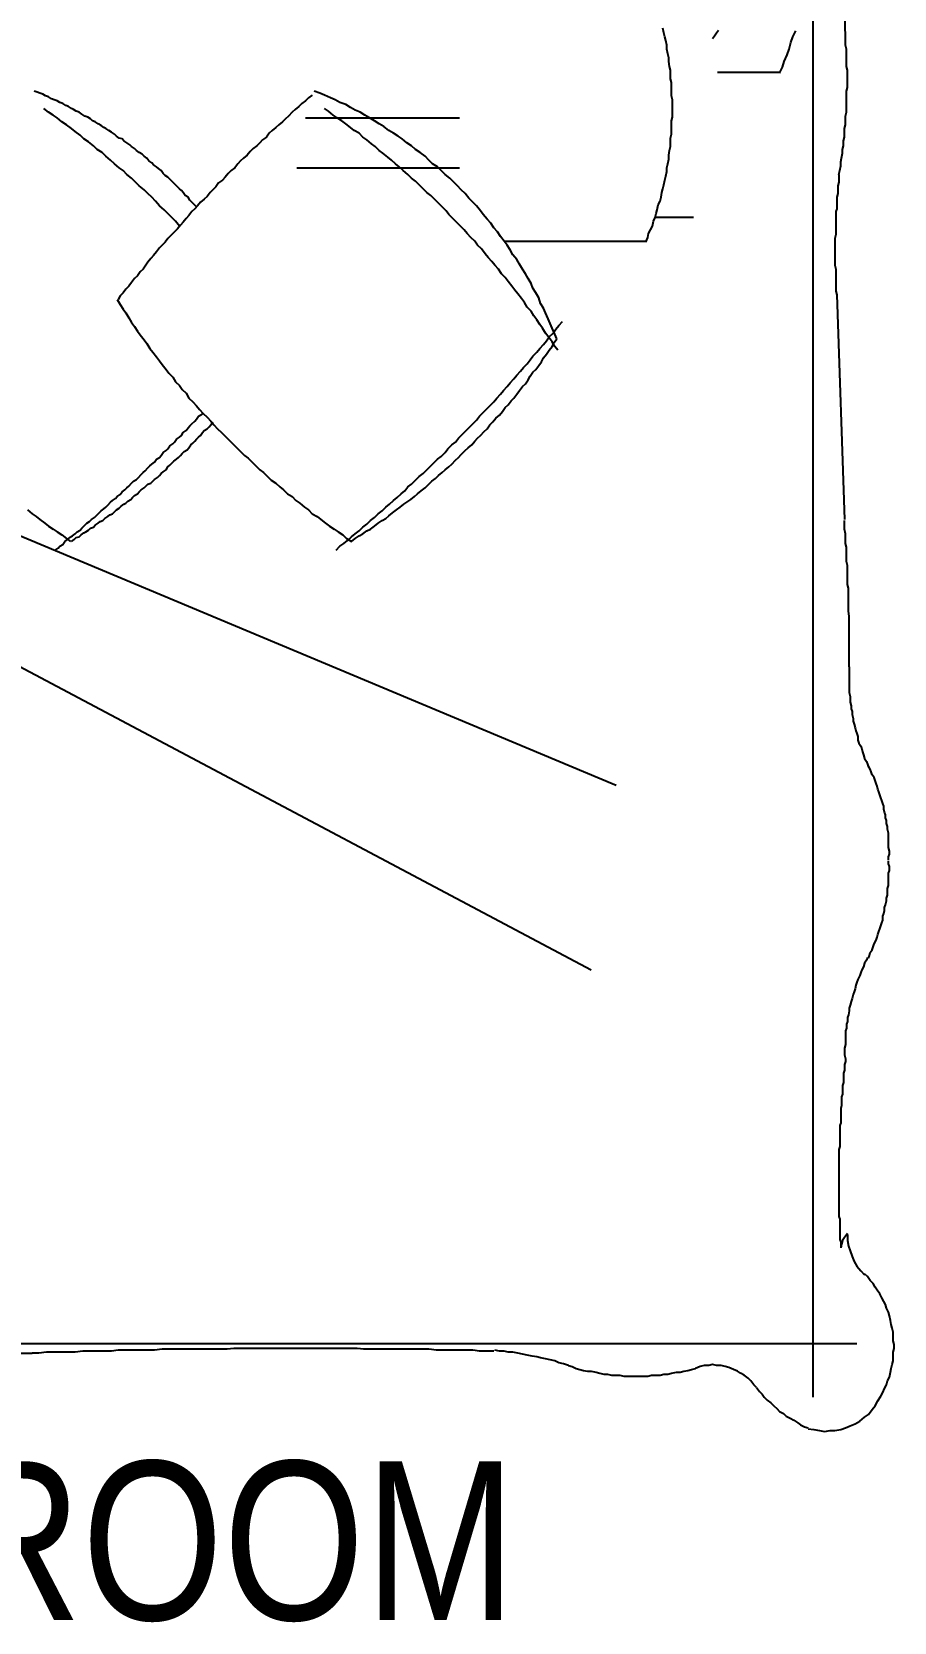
# Model space of a CAD drawing. Extents: x -454308 to 890911, y -14103 to 1343694.
# Drawn here: x 199277.8 to 199314.9, y 662066.9 to 662135.2 of the extents above; entities that cross this region are included whole.
import ezdxf

# ---------------------------------------------------------------- set-up
doc = ezdxf.new("R2010")
doc.units = 0
doc.header["$MEASUREMENT"] = 0
doc.layers.add('FURN', color=250, linetype='Continuous')
doc.layers.add('Text', color=55, linetype='Continuous', lineweight=25)
doc.styles.get("Standard").update_dxf_attribs({"font": 'stylu.ttf', "height": 7})

# ---------------------------------------------------------------- blocks, each defined once
blk = doc.blocks.new('BD')
at = {"layer": 'FURN'}
for points in [[(165985.527, 672806.792), (165985.527, 672782.216), (165985.527, 672731.627)], [(166035.212, 672806.422), (166001.596, 672743.052)], [(166036.486, 672806.422), (166009.527, 672741.983)], [(165985.157, 672776.956), (165985.116, 672772.024), (165985.116, 672767.093)], [(166021.363, 672767.298), (166021.198, 672767.093), (166021.075, 672766.929), (166020.952, 672766.764), (166020.787, 672766.559), (166020.664, 672766.394), (166020.541, 672766.189), (166020.418, 672766.024), (166020.294, 672765.819), (166020.13, 672765.614), (166020.007, 672765.449)], [(165985.198, 672747.244), (165985.198, 672747.531), (165985.198, 672747.86), (165985.239, 672748.148), (165985.239, 672748.477), (165985.239, 672748.764), (165985.239, 672749.093), (165985.239, 672749.422), (165985.239, 672749.709), (165985.281, 672750.038), (165985.281, 672750.326), (165985.281, 672750.655), (165985.281, 672750.942), (165985.281, 672751.271), (165985.281, 672751.559), (165985.281, 672751.887), (165985.281, 672752.216), (165985.281, 672752.504), (165985.281, 672752.833), (165985.322, 672753.12), (165985.322, 672753.449), (165985.322, 672753.737), (165985.322, 672754.066), (165985.322, 672754.353), (165985.322, 672754.682), (165985.322, 672755.011), (165985.322, 672755.298), (165985.322, 672755.627), (165985.322, 672755.915), (165985.322, 672756.244), (165985.322, 672756.531), (165985.322, 672756.86), (165985.322, 672757.148), (165985.322, 672757.477), (165985.322, 672757.805), (165985.322, 672758.093), (165985.322, 672758.422), (165985.281, 672758.709), (165985.281, 672759.038), (165985.281, 672759.326), (165985.281, 672759.655), (165985.281, 672759.942), (165985.281, 672760.271), (165985.281, 672760.6), (165985.281, 672760.887), (165985.281, 672761.216), (165985.281, 672761.504), (165985.239, 672761.833), (165985.239, 672762.12), (165985.239, 672762.449), (165985.239, 672762.737), (165985.239, 672763.066), (165985.239, 672763.394), (165985.198, 672763.682), (165985.198, 672764.011), (165985.198, 672764.298), (165985.198, 672764.627), (165985.198, 672764.915), (165985.157, 672765.244), (165985.157, 672765.531), (165985.157, 672765.86), (165985.157, 672766.189), (165985.157, 672766.477), (165985.116, 672766.805), (165985.116, 672767.093)], [(166033.568, 672760.764), (166033.774, 672760.929), (166033.938, 672761.093), (166034.102, 672761.257), (166034.267, 672761.422), (166034.431, 672761.627), (166034.637, 672761.792), (166034.801, 672761.956), (166034.965, 672762.12), (166035.13, 672762.285), (166035.294, 672762.49), (166035.459, 672762.655), (166035.623, 672762.819), (166035.787, 672763.024), (166035.952, 672763.189), (166036.075, 672763.353), (166036.239, 672763.559), (166036.404, 672763.723), (166036.568, 672763.929), (166036.733, 672764.093), (166036.856, 672764.298), (166037.02, 672764.463), (166037.185, 672764.668), (166037.308, 672764.874), (166037.472, 672765.038), (166037.637, 672765.244), (166037.76, 672765.408), (166037.924, 672765.614), (166038.048, 672765.819), (166038.212, 672766.024), (166038.335, 672766.189), (166038.459, 672766.394), (166038.623, 672766.6)], [(166034.39, 672760.024), (166034.513, 672760.148), (166034.596, 672760.23), (166034.678, 672760.312), (166034.801, 672760.394), (166034.883, 672760.518), (166035.007, 672760.6), (166035.089, 672760.682), (166035.171, 672760.764), (166035.294, 672760.887), (166035.376, 672760.97), (166035.459, 672761.052), (166035.582, 672761.175), (166035.664, 672761.257), (166035.746, 672761.381), (166035.829, 672761.463), (166035.952, 672761.545), (166036.034, 672761.668), (166036.116, 672761.751), (166036.198, 672761.874), (166036.281, 672761.956), (166036.363, 672762.079), (166036.486, 672762.161), (166036.568, 672762.285), (166036.65, 672762.367), (166036.733, 672762.49), (166036.815, 672762.614), (166036.897, 672762.696), (166036.979, 672762.819), (166037.061, 672762.901), (166037.144, 672763.024), (166037.226, 672763.148), (166037.308, 672763.23), (166037.349, 672763.353), (166037.431, 672763.477), (166037.513, 672763.559), (166037.596, 672763.682), (166037.678, 672763.805), (166037.76, 672763.929), (166037.801, 672764.011), (166037.883, 672764.134), (166037.965, 672764.257), (166038.048, 672764.381), (166038.089, 672764.504), (166038.171, 672764.586), (166038.253, 672764.709), (166038.294, 672764.833), (166038.376, 672764.956), (166038.459, 672765.079), (166038.5, 672765.203), (166038.582, 672765.326), (166038.623, 672765.408), (166038.705, 672765.531), (166038.746, 672765.655), (166038.829, 672765.778), (166038.87, 672765.901), (166038.952, 672766.024), (166038.993, 672766.148), (166039.034, 672766.271), (166039.116, 672766.394), (166039.157, 672766.518), (166039.239, 672766.641), (166039.281, 672766.764), (166039.322, 672766.887), (166039.363, 672767.011)], [(166019.637, 672766.107), (166019.719, 672765.983), (166019.801, 672765.901), (166019.883, 672765.778), (166020.007, 672765.696), (166020.089, 672765.572), (166020.171, 672765.49), (166020.253, 672765.367), (166020.335, 672765.244), (166020.418, 672765.161), (166020.5, 672765.038), (166020.582, 672764.956), (166020.705, 672764.833), (166020.787, 672764.751), (166020.87, 672764.627), (166020.952, 672764.545), (166021.034, 672764.422), (166021.116, 672764.34), (166021.239, 672764.216), (166021.322, 672764.134), (166021.404, 672764.011), (166021.486, 672763.929), (166021.568, 672763.846), (166021.692, 672763.723), (166021.774, 672763.641), (166021.856, 672763.518), (166021.938, 672763.435), (166022.02, 672763.312), (166022.144, 672763.23), (166022.226, 672763.107), (166022.308, 672763.024), (166022.39, 672762.942), (166022.513, 672762.819), (166022.596, 672762.737), (166022.678, 672762.614), (166022.76, 672762.531), (166022.883, 672762.408), (166022.965, 672762.326), (166023.048, 672762.244), (166023.171, 672762.12), (166023.253, 672762.038), (166023.335, 672761.956), (166023.418, 672761.833), (166023.541, 672761.751), (166023.623, 672761.627), (166023.705, 672761.545), (166023.829, 672761.463), (166023.911, 672761.34), (166023.993, 672761.257), (166024.116, 672761.175), (166024.198, 672761.052), (166024.281, 672760.97), (166024.404, 672760.887), (166024.486, 672760.764), (166024.568, 672760.682), (166024.692, 672760.6), (166024.774, 672760.477), (166024.897, 672760.394), (166024.979, 672760.312), (166025.061, 672760.23), (166025.185, 672760.107), (166025.267, 672760.024), (166025.39, 672759.942), (166025.472, 672759.819), (166025.555, 672759.737)], [(166020.007, 672765.408), (166020.089, 672765.285), (166020.171, 672765.203), (166020.212, 672765.079), (166020.294, 672764.997), (166020.376, 672764.874), (166020.418, 672764.792), (166020.5, 672764.668), (166020.582, 672764.586), (166020.623, 672764.463), (166020.705, 672764.381), (166020.787, 672764.257), (166020.87, 672764.175), (166020.911, 672764.052), (166020.993, 672763.97), (166021.075, 672763.846), (166021.157, 672763.764), (166021.198, 672763.641), (166021.281, 672763.559), (166021.363, 672763.477), (166021.445, 672763.353), (166021.527, 672763.271), (166021.609, 672763.148), (166021.65, 672763.066), (166021.733, 672762.983), (166021.815, 672762.86), (166021.897, 672762.778), (166021.979, 672762.696), (166022.061, 672762.572), (166022.144, 672762.49), (166022.226, 672762.408), (166022.308, 672762.285), (166022.39, 672762.203), (166022.472, 672762.12), (166022.513, 672761.997), (166022.596, 672761.915), (166022.678, 672761.833), (166022.76, 672761.709), (166022.842, 672761.627), (166022.924, 672761.545), (166023.007, 672761.463), (166023.089, 672761.34), (166023.212, 672761.257), (166023.294, 672761.175), (166023.376, 672761.093), (166023.459, 672761.011), (166023.541, 672760.887), (166023.623, 672760.805), (166023.705, 672760.723), (166023.787, 672760.641), (166023.87, 672760.559), (166023.952, 672760.435), (166024.034, 672760.353), (166024.157, 672760.271), (166024.239, 672760.189), (166024.322, 672760.107), (166024.404, 672760.024), (166024.486, 672759.942), (166024.568, 672759.86), (166024.692, 672759.778), (166024.774, 672759.696), (166024.856, 672759.572), (166024.938, 672759.49), (166025.02, 672759.408), (166025.144, 672759.326)], [(166030.404, 672763.435), (166030.198, 672763.312), (166029.993, 672763.189), (166029.829, 672763.066), (166029.623, 672762.942), (166029.418, 672762.819), (166029.253, 672762.696), (166029.048, 672762.572), (166028.883, 672762.449), (166028.678, 672762.285), (166028.513, 672762.161), (166028.308, 672762.038), (166028.144, 672761.915), (166027.938, 672761.751), (166027.774, 672761.627), (166027.609, 672761.504), (166027.404, 672761.34), (166027.239, 672761.216), (166027.075, 672761.052), (166026.87, 672760.929), (166026.705, 672760.764), (166026.541, 672760.641), (166026.376, 672760.477), (166026.171, 672760.353), (166026.007, 672760.189), (166025.842, 672760.024), (166025.678, 672759.901), (166025.513, 672759.737), (166025.349, 672759.572), (166025.185, 672759.408), (166025.02, 672759.285), (166024.856, 672759.12), (166024.692, 672758.956), (166024.527, 672758.792), (166024.363, 672758.627), (166024.198, 672758.463), (166024.034, 672758.298), (166023.87, 672758.134), (166023.705, 672757.97), (166023.582, 672757.805), (166023.418, 672757.641), (166023.253, 672757.477), (166023.089, 672757.312), (166022.965, 672757.148), (166022.801, 672756.983), (166022.637, 672756.819), (166022.513, 672756.614), (166022.349, 672756.449), (166022.226, 672756.285), (166022.061, 672756.12), (166021.938, 672755.915), (166021.774, 672755.751), (166021.65, 672755.586), (166021.486, 672755.381), (166021.363, 672755.216), (166021.198, 672755.052), (166021.075, 672754.846), (166020.952, 672754.682), (166020.787, 672754.477), (166020.664, 672754.312), (166020.541, 672754.107), (166020.418, 672753.942), (166020.294, 672753.737), (166020.13, 672753.572), (166020.007, 672753.367)], [(166039.198, 672755.052), (166039.075, 672755.216), (166038.952, 672755.34), (166038.829, 672755.504), (166038.705, 672755.627), (166038.582, 672755.792), (166038.459, 672755.915), (166038.294, 672756.079), (166038.171, 672756.203), (166038.048, 672756.326), (166037.924, 672756.49), (166037.801, 672756.614), (166037.678, 672756.778), (166037.555, 672756.901), (166037.39, 672757.024), (166037.267, 672757.189), (166037.144, 672757.312), (166037.02, 672757.435), (166036.897, 672757.6), (166036.774, 672757.723), (166036.609, 672757.846), (166036.486, 672758.011), (166036.363, 672758.134), (166036.239, 672758.257), (166036.075, 672758.381), (166035.952, 672758.545), (166035.829, 672758.668), (166035.664, 672758.792), (166035.541, 672758.915), (166035.418, 672759.079), (166035.253, 672759.203), (166035.13, 672759.326), (166035.007, 672759.449), (166034.842, 672759.572), (166034.719, 672759.696), (166034.596, 672759.86), (166034.431, 672759.983), (166034.308, 672760.107), (166034.185, 672760.23), (166034.02, 672760.353), (166033.897, 672760.477), (166033.733, 672760.6), (166033.609, 672760.723), (166033.445, 672760.846), (166033.322, 672760.97), (166033.157, 672761.134), (166033.034, 672761.257), (166032.87, 672761.381), (166032.746, 672761.504), (166032.623, 672761.627), (166032.459, 672761.751), (166032.294, 672761.874), (166032.171, 672761.997), (166032.007, 672762.12), (166031.883, 672762.203), (166031.719, 672762.326), (166031.596, 672762.449), (166031.431, 672762.572), (166031.308, 672762.696), (166031.144, 672762.819), (166030.979, 672762.942), (166030.856, 672763.066), (166030.692, 672763.189), (166030.568, 672763.312), (166030.404, 672763.394)], [(166036.075, 672755.709), (166036.075, 672748.723)], [(166028.719, 672744.531), (166028.924, 672744.614), (166029.171, 672744.737), (166029.376, 672744.819), (166029.582, 672744.901), (166029.829, 672745.024), (166030.034, 672745.107), (166030.239, 672745.23), (166030.486, 672745.312), (166030.692, 672745.435), (166030.897, 672745.559), (166031.102, 672745.641), (166031.308, 672745.764), (166031.513, 672745.887), (166031.719, 672746.011), (166031.924, 672746.134), (166032.13, 672746.257), (166032.335, 672746.422), (166032.541, 672746.545), (166032.746, 672746.668), (166032.911, 672746.792), (166033.116, 672746.956), (166033.322, 672747.079), (166033.486, 672747.244), (166033.692, 672747.367), (166033.856, 672747.531), (166034.061, 672747.696), (166034.226, 672747.819), (166034.431, 672747.983), (166034.596, 672748.148), (166034.76, 672748.312), (166034.965, 672748.477), (166035.13, 672748.641), (166035.294, 672748.805), (166035.459, 672748.97), (166035.623, 672749.134), (166035.787, 672749.34), (166035.952, 672749.504), (166036.116, 672749.668), (166036.239, 672749.874), (166036.404, 672750.038), (166036.568, 672750.203), (166036.733, 672750.408), (166036.856, 672750.614), (166037.02, 672750.778), (166037.144, 672750.983), (166037.308, 672751.189), (166037.431, 672751.353), (166037.555, 672751.559), (166037.678, 672751.764), (166037.842, 672751.97), (166037.965, 672752.175), (166038.089, 672752.381), (166038.212, 672752.586), (166038.335, 672752.792), (166038.459, 672752.997), (166038.541, 672753.203), (166038.664, 672753.408), (166038.787, 672753.614), (166038.87, 672753.86), (166038.993, 672754.066), (166039.075, 672754.271), (166039.198, 672754.518), (166039.281, 672754.723), (166039.363, 672754.97)], [(166038.212, 672755.34), (166038.212, 672748.723)], [(166028.226, 672744.49), (166028.39, 672744.614), (166028.596, 672744.737), (166028.76, 672744.86), (166028.965, 672745.024), (166029.171, 672745.148), (166029.335, 672745.271), (166029.541, 672745.394), (166029.705, 672745.518), (166029.911, 672745.641), (166030.075, 672745.805), (166030.281, 672745.929), (166030.445, 672746.052), (166030.65, 672746.216), (166030.815, 672746.34), (166030.979, 672746.463), (166031.185, 672746.627), (166031.349, 672746.751), (166031.513, 672746.915), (166031.719, 672747.038), (166031.883, 672747.203), (166032.048, 672747.326), (166032.212, 672747.49), (166032.376, 672747.614), (166032.582, 672747.778), (166032.746, 672747.942), (166032.911, 672748.066), (166033.075, 672748.23), (166033.239, 672748.394), (166033.404, 672748.518), (166033.568, 672748.682), (166033.733, 672748.846), (166033.897, 672749.011), (166034.061, 672749.175), (166034.226, 672749.298), (166034.39, 672749.463), (166034.555, 672749.627), (166034.719, 672749.792), (166034.883, 672749.956), (166035.007, 672750.12), (166035.171, 672750.285), (166035.335, 672750.449), (166035.5, 672750.614), (166035.623, 672750.778), (166035.787, 672750.942), (166035.952, 672751.148), (166036.116, 672751.312), (166036.239, 672751.477), (166036.404, 672751.641), (166036.527, 672751.805), (166036.692, 672752.011), (166036.815, 672752.175), (166036.979, 672752.34), (166037.102, 672752.504), (166037.267, 672752.709), (166037.39, 672752.874), (166037.555, 672753.038), (166037.678, 672753.244), (166037.801, 672753.408), (166037.965, 672753.614), (166038.089, 672753.778), (166038.212, 672753.983), (166038.335, 672754.148), (166038.5, 672754.353), (166038.623, 672754.518)], [(166019.637, 672754.024), (166019.801, 672753.86), (166019.924, 672753.696), (166020.048, 672753.531), (166020.212, 672753.367), (166020.335, 672753.203), (166020.459, 672753.038), (166020.623, 672752.874), (166020.746, 672752.709), (166020.911, 672752.545), (166021.034, 672752.381), (166021.198, 672752.216), (166021.322, 672752.052), (166021.486, 672751.887), (166021.609, 672751.723), (166021.774, 672751.559), (166021.897, 672751.394), (166022.061, 672751.23), (166022.185, 672751.066), (166022.349, 672750.942), (166022.472, 672750.778), (166022.637, 672750.614), (166022.801, 672750.449), (166022.924, 672750.285), (166023.089, 672750.12), (166023.212, 672749.997), (166023.376, 672749.833), (166023.541, 672749.668), (166023.664, 672749.504), (166023.829, 672749.34), (166023.993, 672749.216), (166024.157, 672749.052), (166024.281, 672748.887), (166024.445, 672748.764), (166024.609, 672748.6), (166024.774, 672748.435), (166024.897, 672748.312), (166025.061, 672748.148), (166025.226, 672747.983), (166025.39, 672747.86), (166025.555, 672747.696), (166025.719, 672747.531), (166025.842, 672747.408), (166026.007, 672747.244), (166026.171, 672747.12), (166026.335, 672746.956), (166026.5, 672746.833), (166026.664, 672746.668), (166026.829, 672746.545), (166026.993, 672746.381), (166027.157, 672746.257), (166027.322, 672746.093), (166027.486, 672745.97), (166027.65, 672745.805), (166027.815, 672745.682), (166027.979, 672745.559), (166028.144, 672745.394), (166028.308, 672745.271), (166028.472, 672745.107), (166028.637, 672744.983), (166028.801, 672744.86), (166028.965, 672744.696), (166029.13, 672744.572), (166029.294, 672744.449), (166029.459, 672744.285)], [(166020.007, 672753.367), (166020.13, 672753.203), (166020.253, 672753.038), (166020.335, 672752.874), (166020.459, 672752.709), (166020.541, 672752.545), (166020.664, 672752.381), (166020.787, 672752.216), (166020.911, 672752.052), (166020.993, 672751.887), (166021.116, 672751.764), (166021.239, 672751.6), (166021.363, 672751.435), (166021.486, 672751.271), (166021.609, 672751.107), (166021.692, 672750.983), (166021.815, 672750.819), (166021.938, 672750.655), (166022.061, 672750.531), (166022.185, 672750.367), (166022.308, 672750.203), (166022.431, 672750.079), (166022.596, 672749.915), (166022.719, 672749.751), (166022.842, 672749.627), (166022.965, 672749.463), (166023.089, 672749.34), (166023.212, 672749.175), (166023.335, 672749.052), (166023.5, 672748.887), (166023.623, 672748.764), (166023.746, 672748.641), (166023.911, 672748.477), (166024.034, 672748.353), (166024.157, 672748.189), (166024.322, 672748.066), (166024.445, 672747.942), (166024.568, 672747.819), (166024.733, 672747.655), (166024.856, 672747.531), (166025.02, 672747.408), (166025.144, 672747.285), (166025.308, 672747.161), (166025.431, 672746.997), (166025.596, 672746.874), (166025.76, 672746.751), (166025.883, 672746.627), (166026.048, 672746.504), (166026.171, 672746.381), (166026.335, 672746.257), (166026.5, 672746.134), (166026.664, 672746.011), (166026.787, 672745.887), (166026.952, 672745.764), (166027.116, 672745.682), (166027.281, 672745.559), (166027.404, 672745.435), (166027.568, 672745.312), (166027.733, 672745.189), (166027.897, 672745.107), (166028.061, 672744.983), (166028.226, 672744.86), (166028.39, 672744.737), (166028.555, 672744.655), (166028.719, 672744.531)], [(165984.582, 672744.038), (165984.664, 672744.244), (165984.705, 672744.449), (165984.787, 672744.614), (165984.829, 672744.819), (165984.87, 672745.024), (165984.911, 672745.23), (165984.952, 672745.394), (165984.993, 672745.6), (165985.034, 672745.805), (165985.075, 672746.011), (165985.116, 672746.216), (165985.157, 672746.422), (165985.157, 672746.627), (165985.198, 672746.792), (165985.198, 672746.997), (165985.239, 672747.203)], [(166032.911, 672746.751), (166032.911, 672740.709)], [(165984.582, 672744.038), (165984.541, 672743.874), (165984.459, 672743.709), (165984.418, 672743.545), (165984.376, 672743.381), (165984.335, 672743.216), (165984.335, 672743.052), (165984.294, 672742.846), (165984.253, 672742.682), (165984.212, 672742.518), (165984.212, 672742.353), (165984.171, 672742.189), (165984.171, 672741.983), (165984.171, 672741.819), (165984.13, 672741.655), (165984.13, 672741.49), (165984.13, 672741.326), (165984.13, 672741.12), (165984.13, 672740.956), (165984.13, 672740.792), (165984.13, 672740.627), (165984.171, 672740.463), (165984.171, 672740.257), (165984.171, 672740.093), (165984.212, 672739.929), (165984.212, 672739.764), (165984.253, 672739.6), (165984.294, 672739.394), (165984.294, 672739.23), (165984.335, 672739.066), (165984.376, 672738.901), (165984.418, 672738.737), (165984.459, 672738.572)], [(166032.87, 672740.709), (166033.075, 672740.627), (166033.239, 672740.586), (166033.404, 672740.504), (166033.568, 672740.422), (166033.774, 672740.381), (166033.938, 672740.298), (166034.102, 672740.257), (166034.267, 672740.216), (166034.472, 672740.175), (166034.637, 672740.093), (166034.801, 672740.052), (166035.007, 672740.011), (166035.171, 672739.97), (166035.335, 672739.929), (166035.541, 672739.887), (166035.705, 672739.846), (166035.911, 672739.805), (166036.075, 672739.805), (166036.239, 672739.764), (166036.445, 672739.723), (166036.609, 672739.723), (166036.815, 672739.682), (166036.979, 672739.641), (166037.144, 672739.641), (166037.349, 672739.641), (166037.513, 672739.6), (166037.719, 672739.6), (166037.883, 672739.6), (166038.089, 672739.6), (166038.253, 672739.559), (166038.418, 672739.559), (166038.623, 672739.559), (166038.787, 672739.559), (166038.993, 672739.559), (166039.157, 672739.6), (166039.363, 672739.6), (166039.527, 672739.6), (166039.733, 672739.6), (166039.897, 672739.641), (166040.061, 672739.641), (166040.267, 672739.641), (166040.431, 672739.682), (166040.637, 672739.723), (166040.801, 672739.723), (166040.965, 672739.764), (166041.171, 672739.805), (166041.335, 672739.805), (166041.541, 672739.846), (166041.705, 672739.887), (166041.87, 672739.929), (166042.075, 672739.97)], [(166033.938, 672738.655), (166033.938, 672740.298)], [(165983.637, 672735.942), (165983.76, 672736.066), (165983.924, 672736.189), (165984.048, 672736.312), (165984.171, 672736.477), (165984.253, 672736.641), (165984.335, 672736.764), (165984.418, 672736.929), (165984.5, 672737.134), (165984.541, 672737.298), (165984.582, 672737.463), (165984.582, 672737.668), (165984.623, 672737.833), (165984.582, 672737.997), (165984.582, 672738.203), (165984.541, 672738.367), (165984.459, 672738.572)], [(166040.185, 672737.627), (166040.185, 672734.915)], [(166041.623, 672737.833), (166041.746, 672737.751), (166041.87, 672737.668), (166041.993, 672737.586)], [(165983.637, 672735.942), (165983.472, 672735.819), (165983.349, 672735.696), (165983.226, 672735.614), (165983.102, 672735.49), (165982.979, 672735.326), (165982.856, 672735.203), (165982.733, 672735.079), (165982.609, 672734.956), (165982.527, 672734.792), (165982.404, 672734.668), (165982.322, 672734.504), (165982.239, 672734.34), (165982.116, 672734.175), (165982.034, 672734.052), (165981.952, 672733.887), (165981.911, 672733.723)], [(166040.144, 672734.956), (166040.39, 672734.833), (166040.637, 672734.751), (166040.924, 672734.627), (166041.171, 672734.545), (166041.459, 672734.463), (166041.705, 672734.381), (166041.952, 672734.257)], [(165981.87, 672733.723), (165981.829, 672733.477), (165981.787, 672733.23), (165981.746, 672733.024), (165981.787, 672732.778), (165981.787, 672732.572), (165981.829, 672732.326), (165981.911, 672732.12), (165981.993, 672731.915), (165982.075, 672731.709), (165982.198, 672731.504), (165982.363, 672731.298), (165982.486, 672731.134), (165982.692, 672730.97), (165982.856, 672730.846), (165983.061, 672730.723), (165983.267, 672730.6)], [(166059.294, 672733.518), (165983.226, 672733.518)], [(165997.65, 672732.12), (165997.527, 672732.161), (165997.404, 672732.161), (165997.281, 672732.161), (165997.157, 672732.203), (165997.034, 672732.203), (165996.911, 672732.203), (165996.746, 672732.203), (165996.623, 672732.244), (165996.5, 672732.244), (165996.376, 672732.244), (165996.253, 672732.244), (165996.13, 672732.285), (165996.007, 672732.285), (165995.883, 672732.285), (165995.76, 672732.285), (165995.637, 672732.326), (165995.513, 672732.326), (165995.39, 672732.326), (165995.267, 672732.326), (165995.144, 672732.326), (165995.02, 672732.326), (165994.897, 672732.367), (165994.774, 672732.367), (165994.65, 672732.367), (165994.527, 672732.367), (165994.404, 672732.367), (165994.281, 672732.367), (165994.116, 672732.367), (165993.993, 672732.367), (165993.87, 672732.408), (165993.746, 672732.408), (165993.623, 672732.408), (165993.5, 672732.408), (165993.376, 672732.408), (165993.253, 672732.408), (165993.13, 672732.408), (165993.007, 672732.408), (165992.883, 672732.408), (165992.76, 672732.408), (165992.637, 672732.408), (165992.513, 672732.408), (165992.39, 672732.408), (165992.267, 672732.408), (165992.144, 672732.408), (165992.02, 672732.408), (165991.897, 672732.408), (165991.733, 672732.408), (165991.609, 672732.408), (165991.486, 672732.408), (165991.363, 672732.408), (165991.239, 672732.408), (165991.116, 672732.408), (165990.993, 672732.408), (165990.87, 672732.367), (165990.746, 672732.367), (165990.623, 672732.367), (165990.5, 672732.367), (165990.376, 672732.367), (165990.253, 672732.367), (165990.13, 672732.367), (165990.007, 672732.367), (165989.883, 672732.326), (165989.76, 672732.326), (165989.637, 672732.326)], [(165990.253, 672732.038), (165990.089, 672732.161), (165989.965, 672732.244), (165989.801, 672732.285), (165989.637, 672732.326)], [(166002.13, 672731.175), (166002.007, 672731.216), (166001.883, 672731.298), (166001.719, 672731.34), (166001.596, 672731.422), (166001.472, 672731.463), (166001.349, 672731.504), (166001.185, 672731.586), (166001.061, 672731.627), (166000.938, 672731.668), (166000.774, 672731.709), (166000.65, 672731.751), (166000.527, 672731.792), (166000.363, 672731.833), (166000.239, 672731.874), (166000.075, 672731.915), (165999.952, 672731.956), (165999.829, 672731.956), (165999.664, 672731.997), (165999.541, 672732.038), (165999.376, 672732.038), (165999.253, 672732.079), (165999.089, 672732.079), (165998.965, 672732.12), (165998.801, 672732.12), (165998.678, 672732.12), (165998.513, 672732.12), (165998.39, 672732.12), (165998.226, 672732.161), (165998.102, 672732.161), (165997.938, 672732.161), (165997.774, 672732.12), (165997.65, 672732.12)], [(166014.623, 672731.956), (166014.829, 672731.956), (166015.034, 672731.956), (166015.239, 672731.956), (166015.404, 672731.956), (166015.609, 672731.956), (166015.815, 672731.956), (166016.02, 672731.956), (166016.226, 672731.956), (166016.39, 672731.956), (166016.596, 672731.956), (166016.801, 672731.956), (166017.007, 672731.997), (166017.171, 672731.997), (166017.376, 672731.997), (166017.582, 672731.997), (166017.787, 672731.997), (166017.993, 672731.997), (166018.157, 672732.038), (166018.363, 672732.038), (166018.568, 672732.038), (166018.774, 672732.038), (166018.979, 672732.038), (166019.144, 672732.079), (166019.349, 672732.079), (166019.555, 672732.079), (166019.76, 672732.079), (166019.924, 672732.12), (166020.13, 672732.12), (166020.335, 672732.12), (166020.541, 672732.161), (166020.705, 672732.161), (166020.911, 672732.161)], [(166030.609, 672732.49), (166020.952, 672732.161)], [(166035.787, 672732.408), (166035.623, 672732.408), (166035.459, 672732.408), (166035.294, 672732.449), (166035.13, 672732.449), (166034.965, 672732.449), (166034.801, 672732.49), (166034.637, 672732.49), (166034.472, 672732.49), (166034.308, 672732.49), (166034.185, 672732.531), (166034.02, 672732.531), (166033.856, 672732.531), (166033.692, 672732.531), (166033.527, 672732.531), (166033.363, 672732.531), (166033.198, 672732.531), (166033.034, 672732.572), (166032.87, 672732.572), (166032.705, 672732.572), (166032.541, 672732.572), (166032.376, 672732.572), (166032.212, 672732.572), (166032.048, 672732.572), (166031.883, 672732.572), (166031.719, 672732.531), (166031.555, 672732.531), (166031.39, 672732.531), (166031.267, 672732.531), (166031.102, 672732.531), (166030.938, 672732.531), (166030.774, 672732.531), (166030.609, 672732.49)], [(166035.787, 672732.408), (166035.952, 672732.367), (166036.157, 672732.326), (166036.322, 672732.326), (166036.486, 672732.285), (166036.692, 672732.244), (166036.856, 672732.244), (166037.02, 672732.203), (166037.226, 672732.203), (166037.39, 672732.161), (166037.555, 672732.161), (166037.76, 672732.161), (166037.924, 672732.12), (166038.089, 672732.12), (166038.294, 672732.12), (166038.459, 672732.079), (166038.664, 672732.079), (166038.829, 672732.079), (166038.993, 672732.079), (166039.198, 672732.079), (166039.363, 672732.079), (166039.527, 672732.038), (166039.733, 672732.038), (166039.897, 672732.038), (166040.102, 672732.038), (166040.267, 672732.038), (166040.431, 672732.079), (166040.637, 672732.079), (166040.801, 672732.079), (166040.965, 672732.079), (166041.171, 672732.079), (166041.335, 672732.12), (166041.541, 672732.12)], [(166041.541, 672732.12), (166051.116, 672732.285)], [(165990.212, 672732.038), (165989.965, 672732.038), (165989.719, 672731.997), (165989.513, 672731.915), (165989.267, 672731.833), (165989.061, 672731.751), (165988.856, 672731.627), (165988.65, 672731.463), (165988.486, 672731.298)], [(166014.623, 672731.956), (166014.459, 672731.956), (166014.335, 672731.956), (166014.212, 672731.956), (166014.048, 672731.956), (166013.924, 672731.956), (166013.801, 672731.956), (166013.637, 672731.956), (166013.513, 672731.956), (166013.349, 672731.915), (166013.226, 672731.915), (166013.102, 672731.915), (166012.938, 672731.874), (166012.815, 672731.874), (166012.692, 672731.833), (166012.568, 672731.833), (166012.404, 672731.792), (166012.281, 672731.792), (166012.157, 672731.751), (166011.993, 672731.709), (166011.87, 672731.668), (166011.746, 672731.627), (166011.623, 672731.586), (166011.459, 672731.586), (166011.335, 672731.545), (166011.212, 672731.463), (166011.089, 672731.422), (166010.965, 672731.381), (166010.842, 672731.34), (166010.678, 672731.298), (166010.555, 672731.216), (166010.431, 672731.175), (166010.308, 672731.134)], [(165983.267, 672730.6), (165983.431, 672730.518), (165983.596, 672730.435), (165983.76, 672730.353), (165983.924, 672730.312), (165984.089, 672730.23), (165984.294, 672730.189), (165984.459, 672730.148), (165984.623, 672730.107), (165984.787, 672730.066), (165984.952, 672730.066), (165985.157, 672730.066), (165985.322, 672730.024), (165985.486, 672730.024), (165985.65, 672730.066), (165985.856, 672730.066), (165986.02, 672730.066), (165986.185, 672730.107), (165986.349, 672730.148), (165986.513, 672730.189), (165986.719, 672730.23), (165986.883, 672730.271), (165987.048, 672730.353), (165987.212, 672730.394), (165987.335, 672730.477), (165987.5, 672730.559), (165987.664, 672730.641), (165987.829, 672730.764), (165987.952, 672730.846), (165988.116, 672730.929), (165988.239, 672731.052), (165988.404, 672731.175), (165988.527, 672731.298)], [(166002.089, 672731.134), (166002.212, 672731.093), (166002.335, 672731.052), (166002.459, 672730.97), (166002.582, 672730.929), (166002.705, 672730.887), (166002.87, 672730.805), (166002.993, 672730.764), (166003.116, 672730.723), (166003.239, 672730.682), (166003.363, 672730.641), (166003.486, 672730.6), (166003.609, 672730.559), (166003.733, 672730.518), (166003.897, 672730.518), (166004.02, 672730.477), (166004.144, 672730.435), (166004.267, 672730.435), (166004.39, 672730.394), (166004.555, 672730.353), (166004.678, 672730.353), (166004.801, 672730.312), (166004.924, 672730.312), (166005.089, 672730.312), (166005.212, 672730.271), (166005.335, 672730.271), (166005.5, 672730.271), (166005.623, 672730.271), (166005.746, 672730.271), (166005.87, 672730.23), (166006.034, 672730.23), (166006.157, 672730.271), (166006.281, 672730.271)], [(166006.322, 672730.271), (166006.445, 672730.271), (166006.568, 672730.23), (166006.692, 672730.23), (166006.856, 672730.271), (166006.979, 672730.271), (166007.102, 672730.271), (166007.226, 672730.271), (166007.349, 672730.271), (166007.472, 672730.271), (166007.637, 672730.312), (166007.76, 672730.312), (166007.883, 672730.353), (166008.007, 672730.353), (166008.13, 672730.394), (166008.253, 672730.394), (166008.376, 672730.435), (166008.5, 672730.477), (166008.623, 672730.477), (166008.746, 672730.518), (166008.87, 672730.559), (166008.993, 672730.6), (166009.116, 672730.641), (166009.239, 672730.682), (166009.363, 672730.723), (166009.486, 672730.764), (166009.609, 672730.805), (166009.733, 672730.846), (166009.856, 672730.887), (166009.979, 672730.97), (166010.102, 672731.011), (166010.226, 672731.052), (166010.349, 672731.134)]]:
    blk.add_lwpolyline(points, dxfattribs=at)

msp = doc.modelspace()

# ---------------------------------------------------------------- block references
at = {"layer": 'Text', "rotation": 90}
msp.add_blockref('BD', (872044.958, 496093.321), dxfattribs=at)

# ---------------------------------------------------------------- texts
at = {"layer": 'Text', "insert": (199256.122, 662070.331), "char_height": 6.82192, "width": 55.60274, "attachment_point": 4}
msp.add_mtext('{\\fArial Narrow|b0|i0|c1|p15;BED ROOM}', dxfattribs=at)

doc.saveas('drawing.dxf')
